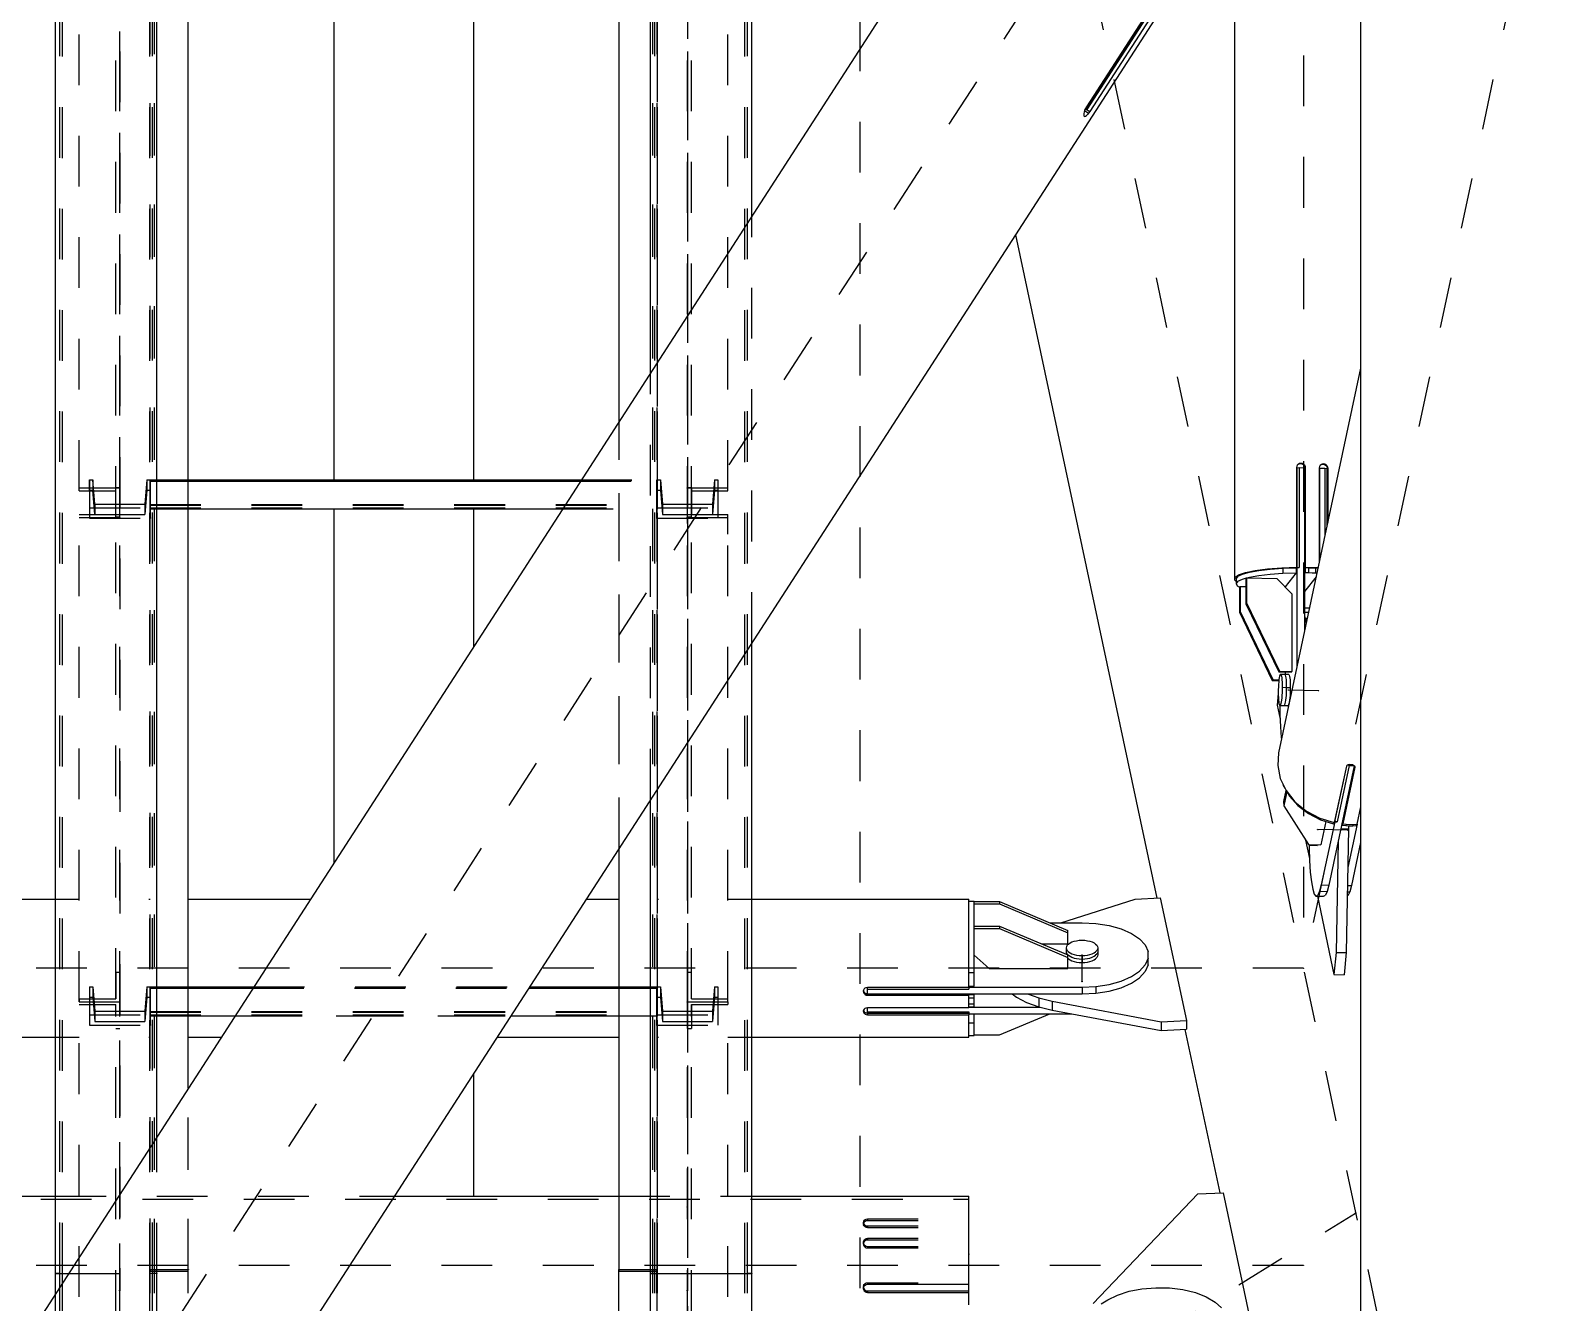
# Model space of a CAD drawing. Header units: millimetres. Extents: x 149919 to 150445, y 136651 to 136866.
# Drawn here: x 150372.727 to 150375.731, y 136811.216 to 136813.724 of the extents above; entities that cross this region are included whole.
import ezdxf

# ---------------------------------------------------------------- set-up
doc = ezdxf.new("R2010")
doc.units = ezdxf.units.MM
doc.header["$LTSCALE"] = 0.25
for name, pattern in [('CENTER', [50.8, 31.75, -6.35, 6.35, -6.35]), ('XKITLINE00', [0]), ('XKITLINE02', [4, 2, -2]), ('XKITLINE03', [6, 3, -1, 1, -1])]:
    doc.linetypes.add(name, pattern=pattern)

# ---------------------------------------------------------------- blocks, each defined once
blk = doc.blocks.new('çatıı')
at = {"color": 1, "linetype": 'XKITLINE03'}
for p, q in [((23109, 17151.1), (23109, 16086.72)), ((23115, 16090.89), (23115, 17151.06)), ((23214.97, 17151.06), (23215, 16090.89)), ((23220.98, 17151.1), (23220.98, 16086.72)), ((23109, 16245), (23109, 16343.59)), ((23220.98, 16343.59), (23220.98, 16245)), ((23115, 16241.08), (23115, 16239.04)), ((23115, 16240.86), (23214.98, 16240.86)), ((23214.98, 16239.04), (23214.98, 16241.08)), ((23109, 16143.63), (23109, 16239.19)), ((23220.98, 16239.19), (23220.98, 16143.63)), ((23109, 16026), (23109, 16143.63)), ((23220.98, 16143.63), (23220.98, 16026)), ((23115, 16141.1), (23115, 16139.06)), ((23115, 16140.88), (23214.98, 16140.88)), ((23214.98, 16139.06), (23214.98, 16141.1)), ((23220.98, 16103.17), (23220.98, 15406.22)), ((23342.49, 16091.68), (22987.49, 16091.68)), ((23122.5, 15406.22), (23122.5, 16090.89)), ((23214.98, 16090.89), (23214.98, 15406.22))]:
    blk.add_line(p, q, dxfattribs=at)
at = {"color": 116, "linetype": 'XKITLINE02', "true_color": 0x136734}
for p, q in [((23115, 16090.89), (23115, 17151.06)), ((23115.85, 16090.86), (23115.85, 17151.04)), ((23207.5, 16090.89), (23207.47, 17151.06)), ((23214.15, 16090.86), (23214.12, 17151.04)), ((23215, 16090.89), (23214.97, 17151.06)), ((23097.15, 16090.12), (23097.15, 17150.24)), ((23097.68, 16090.06), (23097.68, 17150.18)), ((23114.92, 16090.06), (23114.92, 17150.18)), ((23115, 16090.52), (23115, 17150.7)), ((23115.45, 16090.12), (23115.45, 17150.24)), ((23115.85, 16090.55), (23115.85, 17150.72)), ((23122.5, 16090.87), (23122.5, 17150.72)), ((23207.5, 16090.54), (23207.47, 17150.72)), ((23207.5, 16090.87), (23207.47, 17150.72)), ((23214.15, 16090.55), (23214.12, 17150.73)), ((23214.53, 16090.12), (23214.53, 17150.24)), ((23215, 16090.52), (23214.96, 17150.7)), ((23215.06, 16090.06), (23215.06, 17150.18)), ((23232.3, 16090.06), (23232.3, 17150.18)), ((23232.83, 16090.12), (23232.83, 17150.24)), ((23101, 16244.43), (23101, 16343.59)), ((23108.2, 16239.28), (23108.2, 16343.02)), ((23109, 16239.28), (23109, 16343.59)), ((23221.78, 16239.28), (23221.78, 16343.02)), ((23228.98, 16244.43), (23228.98, 16343.59)), ((23220.98, 16239.28), (23220.98, 16341.5)), ((23233.68, 16214.46), (23233.68, 16298.62)), ((23213.68, 16183.52), (23213.68, 16267.68)), ((23207.49, 16173.95), (23207.49, 16258.1)), ((23103, 16246.58), (23103.68, 16246.58)), ((23103, 16246.58), (23103, 16241.08)), ((23103, 16244.43), (23103, 16246.58)), ((23104.06, 16241.78), (23103.68, 16246.58)), ((23103.68, 16246.58), (23103.68, 16244.54)), ((23114.32, 16246.58), (23113.94, 16241.78)), ((23114.32, 16246.58), (23115, 16246.58)), ((23114.32, 16246.58), (23114.32, 16244.54)), ((23115, 16240.86), (23115, 16246.58)), ((23115, 16246.58), (23122.5, 16246.58)), ((23115, 16246.58), (23115, 16241.08)), ((23115, 16246.58), (23115, 16244.54)), ((23115, 16246.56), (23122.5, 16246.56)), ((23200.03, 16246.56), (23214.98, 16246.56)), ((23200.04, 16246.58), (23214.98, 16246.58)), ((23214.98, 16240.86), (23214.98, 16246.58)), ((23214.98, 16246.58), (23214.98, 16244.54)), ((23214.98, 16246.58), (23214.98, 16241.08)), ((23214.98, 16246.58), (23215.66, 16246.58)), ((23215.66, 16246.58), (23215.66, 16244.54)), ((23215.66, 16246.58), (23216.04, 16241.78)), ((23226.3, 16246.58), (23225.92, 16241.78)), ((23226.3, 16246.58), (23226.3, 16244.54)), ((23226.3, 16246.58), (23226.98, 16246.58)), ((23226.98, 16246.58), (23226.98, 16244.54)), ((23226.98, 16246.58), (23226.98, 16241.08)), ((23101, 16245), (23109, 16245)), ((23101, 16244.43), (23108.2, 16244.43)), ((23103, 16244.54), (23103.68, 16244.54)), ((23103, 16244.43), (23103, 16239.04)), ((23104.06, 16239.74), (23103.68, 16244.54)), ((23108.2, 16144.22), (23108.2, 16245.09)), ((23108.2, 16245.09), (23109, 16245.09)), ((23109, 16143.63), (23109, 16245.09)), ((23114.32, 16244.54), (23113.94, 16239.74)), ((23114.32, 16244.54), (23115, 16244.54)), ((23115, 16246.37), (23122.5, 16246.37)), ((23115, 16246.36), (23122.5, 16246.36)), ((23115, 16244.54), (23115, 16239.04)), ((23199.9, 16246.36), (23214.98, 16246.36)), ((23199.91, 16246.37), (23214.98, 16246.37)), ((23214.98, 16244.54), (23214.98, 16239.04)), ((23214.98, 16244.54), (23215.66, 16244.54)), ((23215.66, 16244.54), (23216.04, 16239.74)), ((23220.98, 16237.99), (23220.98, 16245.09)), ((23220.98, 16245.09), (23221.78, 16245.09)), ((23220.98, 16143.63), (23220.98, 16245.09)), ((23220.98, 16245), (23228.98, 16245)), ((23221.78, 16245.09), (23221.78, 16239.78)), ((23221.78, 16144.22), (23221.78, 16245.09)), ((23221.78, 16244.43), (23228.98, 16244.43)), ((23226.3, 16244.54), (23225.92, 16239.74)), ((23226.3, 16244.54), (23226.98, 16244.54)), ((23226.98, 16244.54), (23226.98, 16239.04)), ((23103, 16241.08), (23115, 16241.08)), ((23103, 16241.08), (23103, 16239.04)), ((23104.06, 16241.78), (23113.94, 16241.78)), ((23104.06, 16241.78), (23104.06, 16239.74)), ((23113.94, 16241.78), (23113.94, 16239.74)), ((23115, 16241.76), (23214.98, 16241.76)), ((23115, 16241.58), (23214.98, 16241.58)), ((23115, 16241.08), (23214.98, 16241.08)), ((23115, 16241.08), (23115, 16239.04)), ((23115, 16240.86), (23122.5, 16240.86)), ((23196.35, 16240.86), (23214.98, 16240.86)), ((23214.98, 16241.08), (23214.98, 16239.04)), ((23214.98, 16241.08), (23226.98, 16241.08)), ((23216.04, 16241.78), (23216.04, 16239.74)), ((23216.04, 16241.78), (23225.92, 16241.78)), ((23225.92, 16241.78), (23225.92, 16239.74)), ((23226.98, 16241.08), (23226.98, 16239.04)), ((23101, 16143.63), (23101, 16239.78)), ((23101, 16239.78), (23108.2, 16239.78)), ((23101, 16239.19), (23109, 16239.19)), ((23103, 16239.04), (23115, 16239.04)), ((23104.06, 16239.74), (23113.94, 16239.74)), ((23108.2, 16239.28), (23109, 16239.28)), ((23214.98, 16239.04), (23226.98, 16239.04)), ((23216.04, 16239.74), (23225.92, 16239.74)), ((23220.98, 16239.28), (23221.78, 16239.28)), ((23220.98, 16239.19), (23228.98, 16239.19)), ((23221.78, 16239.78), (23228.98, 16239.78)), ((23228.98, 16235.9), (23228.98, 16239.78)), ((23228.98, 16143.63), (23228.98, 16239.78)), ((23108.2, 16149.53), (23109, 16149.53)), ((23108.2, 16149.53), (23108.2, 16144.22)), ((23109, 16149.53), (23109, 16143.63)), ((23220.98, 16149.53), (23221.78, 16149.53)), ((23103, 16146.6), (23103.68, 16146.6)), ((23103, 16146.6), (23103, 16141.1)), ((23103, 16146.6), (23103, 16144.55)), ((23103, 16144.55), (23103.68, 16144.55)), ((23103, 16144.55), (23103, 16139.06)), ((23103.68, 16146.6), (23104.06, 16141.8)), ((23103.68, 16146.6), (23103.68, 16144.55)), ((23103.68, 16144.55), (23104.06, 16139.76)), ((23114.32, 16146.6), (23113.94, 16141.8)), ((23114.32, 16144.55), (23113.94, 16139.76)), ((23114.32, 16146.6), (23115, 16146.6)), ((23114.32, 16146.6), (23114.32, 16144.55)), ((23114.32, 16144.55), (23115, 16144.55)), ((23115, 16146.6), (23115, 16141.1)), ((23115, 16146.6), (23115, 16144.55)), ((23115, 16140.88), (23115, 16146.59)), ((23115, 16146.59), (23122.5, 16146.59)), ((23115, 16146.58), (23122.5, 16146.58)), ((23115, 16146.39), (23122.5, 16146.39)), ((23115, 16146.37), (23122.5, 16146.37)), ((23115, 16144.55), (23115, 16139.06)), ((23135.28, 16146.39), (23189.68, 16146.39)), ((23135.28, 16146.37), (23189.67, 16146.37)), ((23135.41, 16146.58), (23189.81, 16146.58)), ((23135.42, 16146.59), (23189.81, 16146.59)), ((23207.49, 16146.59), (23214.98, 16146.59)), ((23207.49, 16146.58), (23214.98, 16146.58)), ((23207.49, 16146.39), (23214.98, 16146.39)), ((23207.49, 16146.37), (23214.98, 16146.37)), ((23214.98, 16146.6), (23214.98, 16144.55)), ((23214.98, 16146.6), (23214.98, 16141.1)), ((23214.98, 16146.6), (23215.66, 16146.6)), ((23214.98, 16140.88), (23214.98, 16146.59)), ((23214.98, 16144.55), (23214.98, 16139.06)), ((23214.98, 16144.55), (23215.66, 16144.55)), ((23215.66, 16146.6), (23215.66, 16144.55)), ((23215.66, 16146.6), (23216.04, 16141.8)), ((23215.66, 16144.55), (23216.04, 16139.76)), ((23226.3, 16146.6), (23225.92, 16141.8)), ((23226.3, 16144.55), (23225.92, 16139.76)), ((23226.3, 16146.6), (23226.3, 16144.55)), ((23226.3, 16146.6), (23226.98, 16146.6)), ((23226.3, 16144.55), (23226.98, 16144.55)), ((23226.98, 16146.6), (23226.98, 16144.55)), ((23226.98, 16146.6), (23226.98, 16141.1)), ((23226.98, 16144.55), (23226.98, 16139.06)), ((23101, 16144.22), (23108.2, 16144.22)), ((23101, 16144.22), (23101, 16143.63)), ((23101, 16025.47), (23101, 16143.63)), ((23101, 16143.63), (23109, 16143.63)), ((23101, 16143.63), (23109, 16143.63)), ((23101, 16143.1), (23108.2, 16143.1)), ((23104.06, 16141.8), (23113.94, 16141.8)), ((23104.06, 16141.8), (23104.06, 16139.76)), ((23108.2, 16020.76), (23108.2, 16143.1)), ((23109, 16020.76), (23109, 16143.63)), ((23113.94, 16141.8), (23113.94, 16139.76)), ((23115, 16141.77), (23214.98, 16141.77)), ((23115, 16141.59), (23214.98, 16141.59)), ((23216.04, 16141.8), (23216.04, 16139.76)), ((23216.04, 16141.8), (23225.92, 16141.8)), ((23220.98, 16138.38), (23220.98, 16143.63)), ((23220.98, 16143.63), (23228.98, 16143.63)), ((23220.98, 16143.63), (23228.98, 16143.63)), ((23220.98, 16020.76), (23220.98, 16141.54)), ((23221.78, 16144.22), (23228.98, 16144.22)), ((23221.78, 16143.1), (23221.78, 16138.38)), ((23221.78, 16143.1), (23228.98, 16143.1)), ((23221.78, 16020.76), (23221.78, 16143.1)), ((23225.92, 16141.8), (23225.92, 16139.76)), ((23228.98, 16143.63), (23228.98, 16143.1)), ((23228.98, 16025.47), (23228.98, 16143.63)), ((23103, 16141.1), (23115, 16141.1)), ((23103, 16141.1), (23103, 16139.06)), ((23103, 16139.06), (23115, 16139.06)), ((23104.06, 16139.76), (23113.94, 16139.76)), ((23108.2, 16138.38), (23109, 16138.38)), ((23115, 16141.1), (23115, 16139.06)), ((23115, 16141.09), (23214.98, 16141.09)), ((23115, 16140.88), (23122.5, 16140.88)), ((23131.72, 16140.88), (23186.12, 16140.88)), ((23207.49, 16140.88), (23214.98, 16140.88)), ((23214.98, 16141.1), (23214.98, 16139.06)), ((23214.98, 16141.1), (23226.98, 16141.1)), ((23214.98, 16139.06), (23226.98, 16139.06)), ((23216.04, 16139.76), (23225.92, 16139.76)), ((23220.98, 16138.38), (23221.78, 16138.38)), ((23226.98, 16141.1), (23226.98, 16139.06)), ((23122.5, 16090.52), (23122.5, 16126.61)), ((23116.3, 16090.05), (23116.3, 16117.02)), ((23053.45, 16104.71), (23276.53, 16104.71)), ((23096.3, 16105.31), (23163.13, 16105.31)), ((23207.49, 16105.31), (23233.68, 16105.31)), ((23255.72, 16100.37), (23255.68, 16100.15)), ((23255.68, 16100.15), (23255.72, 16099.94)), ((23255.68, 16100.15), (23255.68, 16099.86)), ((23255.72, 16100.08), (23255.68, 16099.86)), ((23255.68, 16099.86), (23255.72, 16099.64)), ((23255.84, 16100.56), (23255.72, 16100.37)), ((23255.84, 16100.27), (23255.72, 16100.08)), ((23255.72, 16099.94), (23255.84, 16099.74)), ((23255.84, 16099.45), (23255.72, 16099.64)), ((23255.84, 16100.56), (23256.03, 16100.71)), ((23255.84, 16100.27), (23255.99, 16100.4)), ((23255.84, 16099.74), (23256.03, 16099.59)), ((23255.84, 16099.45), (23256.03, 16099.3)), ((23255.99, 16100.4), (23256.03, 16100.42)), ((23256.03, 16100.71), (23256.26, 16100.8)), ((23256.03, 16100.42), (23256.26, 16100.5)), ((23256.03, 16099.59), (23256.26, 16099.49)), ((23256.26, 16100.8), (23256.53, 16100.84)), ((23256.26, 16100.5), (23256.53, 16100.53)), ((23256.26, 16099.49), (23256.53, 16099.45)), ((23256.26, 16099.49), (23256.26, 16099.2)), ((23256.53, 16100.84), (23276.53, 16100.84)), ((23256.53, 16100.84), (23256.53, 16100.53)), ((23256.53, 16100.53), (23276.53, 16100.53)), ((23256.53, 16099.45), (23276.53, 16099.45)), ((23256.53, 16099.45), (23256.53, 16099.16)), ((23276.53, 16093.94), (23276.53, 16099.56)), ((23255.72, 16096.46), (23255.68, 16096.22)), ((23255.84, 16096.68), (23255.72, 16096.46)), ((23255.84, 16096.39), (23255.72, 16096.17)), ((23255.84, 16096.68), (23256.03, 16096.86)), ((23255.84, 16096.39), (23256.03, 16096.56)), ((23256.03, 16099.3), (23256.26, 16099.2)), ((23256.03, 16096.86), (23256.26, 16096.97)), ((23256.03, 16096.56), (23256.26, 16096.68)), ((23256.26, 16099.2), (23256.53, 16099.16)), ((23256.26, 16096.97), (23256.53, 16097.01)), ((23256.26, 16096.97), (23256.26, 16096.68)), ((23256.26, 16096.68), (23256.53, 16096.72)), ((23256.53, 16099.16), (23276.53, 16099.16)), ((23256.53, 16097.01), (23256.53, 16096.72)), ((23256.53, 16097.01), (23276.53, 16097.01)), ((23256.53, 16096.72), (23276.53, 16096.72)), ((23255.68, 16096.22), (23255.68, 16095.93)), ((23255.68, 16096.22), (23255.72, 16095.97)), ((23255.72, 16096.17), (23255.68, 16095.93)), ((23255.68, 16095.93), (23255.72, 16095.68)), ((23255.72, 16095.97), (23255.84, 16095.75)), ((23255.72, 16095.68), (23255.84, 16095.46)), ((23255.84, 16095.75), (23256.03, 16095.58)), ((23255.84, 16095.46), (23255.99, 16095.32)), ((23255.99, 16095.32), (23256.03, 16095.28)), ((23256.03, 16095.58), (23256.26, 16095.49)), ((23256.03, 16095.28), (23256.26, 16095.16)), ((23256.26, 16095.49), (23256.53, 16095.42)), ((23256.26, 16095.16), (23256.53, 16095.11)), ((23256.53, 16095.42), (23256.53, 16095.11)), ((23256.53, 16095.42), (23276.53, 16095.42)), ((23256.53, 16095.11), (23276.53, 16095.11)), ((23276.53, 16090.92), (23276.53, 16095.11)), ((23276.53, 16093.94), (23276.53, 16093.84)), ((23115, 16090.89), (23122.5, 16090.89)), ((23115, 16090.89), (23115, 16090.52)), ((23115, 15406.22), (23115, 16090.89)), ((23115, 16090.89), (23122.5, 16090.89)), ((23115, 16090.52), (23122.5, 16090.52)), ((23115.85, 15406.22), (23115.85, 16090.89)), ((23115.85, 16090.86), (23122.5, 16090.87)), ((23115.85, 16090.86), (23115.85, 16090.55)), ((23115.85, 16090.55), (23122.5, 16090.54)), ((23122.5, 16090.89), (23122.5, 16090.87)), ((23122.5, 15406.22), (23122.5, 16090.89)), ((23122.5, 16090.54), (23122.5, 16090.52)), ((23207.48, 16090.89), (23214.98, 16090.89)), ((23207.5, 16090.89), (23207.5, 16090.87)), ((23207.5, 16090.89), (23215, 16090.89)), ((23207.5, 16090.87), (23214.15, 16090.86)), ((23207.5, 16090.54), (23214.15, 16090.55)), ((23207.5, 16090.54), (23207.5, 16090.52)), ((23213.68, 16090.52), (23215, 16090.52)), ((23214.13, 15406.22), (23214.13, 16090.89)), ((23214.15, 16090.86), (23214.15, 16090.55)), ((23214.98, 15406.22), (23214.98, 16090.89)), ((23215, 16090.89), (23215, 16090.52)), ((23276.53, 16090.89), (23276.53, 16090.92)), ((23096.3, 16090.12), (23097.15, 16090.12)), ((23096.3, 16090.12), (23096.3, 16090.05)), ((23096.3, 16090.12), (23097.15, 16090.12)), ((23096.3, 16090.12), (23096.3, 16090.05)), ((23097.15, 16090.12), (23097.68, 16090.06)), ((23097.15, 16090.12), (23097.68, 16090.06)), ((23097.15, 15700.4), (23097.15, 16090.12)), ((23097.68, 16090.06), (23114.92, 16090.06)), ((23097.68, 16090.06), (23114.92, 16090.06)), ((23097.68, 15699.87), (23097.68, 16090.06)), ((23098.87, 16090.05), (23116.3, 16090.05)), ((23098.87, 16090.05), (23116.3, 16090.05)), ((23114.92, 16090.06), (23115.45, 16090.12)), ((23114.92, 16090.06), (23115.45, 16090.12)), ((23114.92, 15682.64), (23114.92, 16090.06)), ((23115.45, 16090.12), (23116.3, 16090.12)), ((23115.45, 16090.12), (23116.3, 16090.12)), ((23115.45, 15682.1), (23115.45, 16090.12)), ((23116.3, 16090.12), (23116.3, 16090.05)), ((23116.3, 15940.91), (23116.3, 16090.12)), ((23213.68, 16090.12), (23214.53, 16090.12)), ((23213.68, 16090.12), (23213.68, 16090.05)), ((23213.68, 16090.12), (23214.53, 16090.12)), ((23213.68, 16090.05), (23213.68, 16090.12)), ((23214.53, 16090.12), (23215.06, 16090.06)), ((23214.53, 16090.12), (23215.06, 16090.06)), ((23214.53, 15406.22), (23214.53, 16090.12)), ((23215.06, 16090.06), (23232.3, 16090.06)), ((23215.06, 16090.06), (23232.3, 16090.06)), ((23215.06, 15406.22), (23215.06, 16090.06)), ((23232.3, 16090.06), (23232.83, 16090.12)), ((23232.3, 16090.06), (23232.83, 16090.12)), ((23232.3, 15406.22), (23232.3, 16090.06)), ((23232.83, 16090.12), (23233.68, 16090.12)), ((23232.83, 16090.12), (23233.68, 16090.12)), ((23232.83, 15406.22), (23232.83, 16090.12)), ((23233.68, 16090.12), (23233.68, 16090.05)), ((23233.68, 16090.05), (23233.68, 16090.12)), ((23255.72, 16087.68), (23255.68, 16087.44)), ((23255.68, 16087.44), (23255.7, 16087.29)), ((23255.68, 16087.44), (23255.68, 16087.14)), ((23255.72, 16087.68), (23255.84, 16087.9)), ((23255.84, 16087.9), (23255.99, 16088.04)), ((23256.03, 16088.08), (23255.99, 16088.04)), ((23256.03, 16088.08), (23256.26, 16088.2)), ((23256.26, 16088.2), (23256.53, 16088.25)), ((23256.53, 16088.25), (23276.53, 16088.25)), ((23256.53, 16088.25), (23256.53, 16087.94)), ((23276.53, 16087.94), (23276.53, 16089.52)), ((23096.3, 16001.91), (23096.3, 16086.07)), ((23276.53, 16086.65), (23276.53, 16086.71))]:
    blk.add_line(p, q, dxfattribs=at)
at = {"color": 8, "linetype": 'CENTER'}
for p, q in [((23342.5, 16970.27), (23342.5, 16150.27)), ((23255, 16877.2), (23255, 15209.12)), ((23430, 16560.27), (22900, 15740.27)), ((23255, 16560.27), (23430, 15740.27)), ((23430, 16560.27), (23342.5, 16150.27)), ((23345.47, 16205.01), (23339.52, 16205.14)), ((23351.29, 16177.48), (23345.34, 16177.61)), ((23298.83, 16147.65), (23298.83, 16152.9)), ((23342.5, 16150.27), (22987.5, 16150.27)), ((22920.61, 15836.85), (23352.8, 16101.99))]:
    blk.add_line(p, q, dxfattribs=at)
at = {"color": 7, "linetype": 'XKITLINE00'}
for p, q in [((23096.3, 16090.05), (23096.3, 16537.43)), ((23116.3, 16117.02), (23116.3, 16537.43)), ((23122.5, 16126.61), (23122.5, 16537.43)), ((23207.49, 16258.1), (23207.48, 16537.43)), ((23213.68, 16267.68), (23213.68, 16537.43)), ((23233.68, 16298.62), (23233.68, 16537.43)), ((23122.5, 16246.58), (23200.04, 16246.58)), ((23122.5, 16246.56), (23200.03, 16246.56)), ((23122.5, 16246.37), (23199.91, 16246.37)), ((23122.5, 16246.36), (23199.9, 16246.36)), ((23122.5, 16240.86), (23196.35, 16240.86)), ((23233.68, 16090.05), (23233.68, 16214.46)), ((23213.68, 16090.05), (23213.68, 16183.52)), ((23207.5, 16090.52), (23207.49, 16173.95)), ((23122.5, 16146.59), (23135.42, 16146.59)), ((23122.5, 16146.58), (23135.41, 16146.58)), ((23122.5, 16146.39), (23135.28, 16146.39)), ((23122.5, 16146.37), (23135.28, 16146.37)), ((23189.67, 16146.37), (23207.49, 16146.37)), ((23189.68, 16146.39), (23207.49, 16146.39)), ((23189.81, 16146.59), (23207.49, 16146.59)), ((23189.81, 16146.58), (23207.49, 16146.58)), ((23122.5, 16140.88), (23131.72, 16140.88)), ((23186.12, 16140.88), (23207.49, 16140.88)), ((23053.45, 16105.31), (23096.3, 16105.31)), ((23163.13, 16105.31), (23207.49, 16105.31)), ((23233.68, 16105.31), (23276.53, 16105.31)), ((23276.53, 16086.65), (23276.53, 16105.31)), ((23207.48, 16090.89), (23213.68, 16090.89)), ((23207.48, 16028.83), (23207.48, 16090.89)), ((23207.5, 16090.52), (23213.68, 16090.52)), ((23096.3, 16090.05), (23098.87, 16090.05)), ((23096.3, 16090.05), (23098.87, 16090.05)), ((23096.3, 16086.07), (23096.3, 16090.05)), ((23213.68, 16090.05), (23233.68, 16090.05)), ((23213.68, 16090.05), (23233.68, 16090.05)), ((23213.68, 16032.63), (23213.68, 16090.05)), ((23233.68, 16041.92), (23233.68, 16090.05)), ((23255.72, 16087.39), (23255.68, 16087.14)), ((23255.84, 16087.61), (23255.72, 16087.39)), ((23255.84, 16087.61), (23256.03, 16087.78)), ((23256.03, 16087.78), (23256.26, 16087.88)), ((23256.26, 16087.88), (23256.53, 16087.94)), ((23256.53, 16087.94), (23276.53, 16087.94)), ((23255.68, 16087.14), (23255.72, 16086.9)), ((23255.7, 16087.29), (23255.72, 16087.19)), ((23255.72, 16087.19), (23255.84, 16086.97)), ((23255.72, 16086.9), (23255.84, 16086.68)), ((23255.84, 16086.97), (23256.03, 16086.8)), ((23255.84, 16086.68), (23256.03, 16086.51)), ((23256.03, 16086.8), (23256.26, 16086.68)), ((23256.03, 16086.51), (23256.26, 16086.39)), ((23256.26, 16086.68), (23256.53, 16086.65)), ((23256.26, 16086.68), (23256.26, 16086.39)), ((23256.26, 16086.39), (23256.53, 16086.35)), ((23256.53, 16086.65), (23276.53, 16086.65)), ((23256.53, 16086.65), (23256.53, 16086.35)), ((23256.53, 16086.35), (23276.53, 16086.35)), ((23276.53, 16083.91), (23276.53, 16086.65))]:
    blk.add_line(p, q, dxfattribs=at)
at = {"color": 8, "linetype": 'XKITLINE00'}
for p, q in [((23283.76, 16376.1), (23007.61, 15948.85)), ((23337.84, 16378.55), (23299.75, 16319.63)), ((23328.91, 16360.14), (23328.91, 16226.85)), ((23353.8, 16356.06), (23353.8, 16010.75)), ((23321.21, 16353.45), (23299.69, 16320.16)), ((23321.22, 16353.23), (23299.71, 16319.94)), ((23321.87, 16352.53), (23300.36, 16319.24)), ((23322.21, 16351.44), (23046.06, 15924.18)), ((23151.2, 16340.84), (23151.2, 16246.58)), ((23178.8, 16340.84), (23178.8, 16246.58)), ((23299.21, 16318.76), (23299.18, 16318.57)), ((23299.25, 16319.13), (23299.21, 16318.82)), ((23299.21, 16318.82), (23299.21, 16318.76)), ((23299.35, 16319.48), (23299.25, 16319.13)), ((23299.34, 16319.43), (23300.14, 16318.93)), ((23299.5, 16319.83), (23299.35, 16319.48)), ((23299.5, 16319.77), (23299.43, 16319.66)), ((23299.49, 16319.8), (23299.75, 16319.63)), ((23299.69, 16320.16), (23299.5, 16319.83)), ((23299.51, 16319.78), (23299.5, 16319.77)), ((23299.5, 16319.77), (23300.36, 16319.24)), ((23299.61, 16320.03), (23299.71, 16319.94)), ((23299.71, 16319.94), (23299.75, 16319.63)), ((23299.72, 16318.46), (23299.93, 16318.67)), ((23300.14, 16318.93), (23299.93, 16318.67)), ((23300.36, 16319.24), (23300.14, 16318.93)), ((23299.18, 16318.57), (23299.2, 16318.39)), ((23299.2, 16318.39), (23299.26, 16318.29)), ((23299.26, 16318.29), (23299.38, 16318.27)), ((23299.38, 16318.27), (23299.53, 16318.33)), ((23299.53, 16318.33), (23299.72, 16318.46)), ((23285.68, 16294.92), (23313.6, 16164.09)), ((23353.8, 16268.62), (23337.61, 16192.77)), ((23341.3, 16249.51), (23341.43, 16249.63)), ((23341.32, 16249.55), (23341.51, 16249.73)), ((23341.43, 16249.63), (23341.67, 16249.75)), ((23341.51, 16249.73), (23341.75, 16249.85)), ((23341.67, 16249.75), (23341.93, 16249.79)), ((23341.75, 16249.85), (23342.01, 16249.89)), ((23341.93, 16249.79), (23342.2, 16249.75)), ((23342.01, 16249.89), (23342.27, 16249.85)), ((23342.2, 16249.75), (23342.43, 16249.63)), ((23342.27, 16249.85), (23342.51, 16249.73)), ((23342.43, 16249.63), (23342.62, 16249.44)), ((23342.51, 16249.73), (23342.7, 16249.54)), ((23345.78, 16249.43), (23345.91, 16249.55)), ((23345.8, 16249.48), (23345.98, 16249.65)), ((23345.91, 16249.55), (23346.14, 16249.66)), ((23345.98, 16249.65), (23346.21, 16249.76)), ((23346.14, 16249.66), (23346.39, 16249.69)), ((23346.21, 16249.76), (23346.47, 16249.79)), ((23346.39, 16249.69), (23346.65, 16249.64)), ((23346.47, 16249.79), (23346.73, 16249.74)), ((23346.65, 16249.64), (23346.88, 16249.51)), ((23346.73, 16249.74), (23346.96, 16249.61)), ((23346.96, 16249.61), (23347.14, 16249.42)), ((23341.22, 16249.31), (23341.15, 16249.05)), ((23341.15, 16249.05), (23341.15, 16229.34)), ((23341.19, 16248.98), (23341.15, 16248.92)), ((23341.19, 16248.98), (23341.68, 16249.01)), ((23341.19, 16248.98), (23341.19, 16229.26)), ((23341.32, 16249.55), (23341.22, 16249.31)), ((23341.68, 16249.01), (23341.68, 16229.29)), ((23341.68, 16249.01), (23342.71, 16248.99)), ((23342.62, 16249.44), (23342.75, 16249.21)), ((23342.7, 16249.54), (23342.82, 16249.31)), ((23342.71, 16248.99), (23342.71, 16216.7)), ((23342.82, 16249.31), (23342.75, 16249.21)), ((23342.75, 16249.21), (23342.79, 16248.95)), ((23342.87, 16249.05), (23342.79, 16248.95)), ((23342.79, 16248.95), (23342.79, 16229.23)), ((23342.82, 16249.31), (23342.87, 16249.05)), ((23342.87, 16249.05), (23342.87, 16229.33)), ((23345.68, 16249.25), (23345.64, 16248.99)), ((23345.64, 16248.99), (23345.64, 16230.42)), ((23345.69, 16248.92), (23345.64, 16248.86)), ((23345.8, 16249.48), (23345.68, 16249.25)), ((23345.69, 16248.92), (23345.69, 16230.64)), ((23345.69, 16248.92), (23346.73, 16248.9)), ((23346.73, 16248.9), (23347.14, 16248.85)), ((23346.73, 16248.9), (23346.73, 16235.51)), ((23346.88, 16249.51), (23347.03, 16249.35)), ((23347.03, 16249.35), (23347.06, 16249.32)), ((23347.06, 16249.32), (23347.18, 16249.08)), ((23347.14, 16249.42), (23347.24, 16249.18)), ((23347.14, 16248.85), (23347.14, 16237.45)), ((23347.18, 16249.08), (23347.22, 16248.81)), ((23347.3, 16248.92), (23347.22, 16248.81)), ((23347.22, 16248.81), (23347.22, 16237.8)), ((23347.24, 16249.18), (23347.3, 16248.92)), ((23347.3, 16248.92), (23347.3, 16238.19)), ((23342.71, 16245.36), (23342.79, 16245.4)), ((23342.79, 16245.22), (23342.71, 16245.13)), ((23342.72, 16245.3), (23342.79, 16245.31)), ((23151.2, 16240.86), (23151.2, 16171)), ((23178.8, 16240.86), (23178.8, 16213.71)), ((23331.07, 16228.31), (23333.02, 16228.71)), ((23331.9, 16228.39), (23333.74, 16228.73)), ((23333.02, 16228.71), (23335.45, 16229.02)), ((23333.74, 16228.73), (23335.96, 16228.99)), ((23335.45, 16229.02), (23338.23, 16229.23)), ((23335.96, 16228.99), (23338.44, 16229.17)), ((23338.23, 16229.23), (23341.15, 16229.34)), ((23338.44, 16229.17), (23341.1, 16229.27)), ((23338.44, 16229.17), (23338.44, 16228.19)), ((23341.15, 16229.34), (23341.1, 16229.27)), ((23341.1, 16229.27), (23341.1, 16228.28)), ((23341.23, 16229.3), (23341.19, 16229.26)), ((23341.23, 16229.3), (23341.68, 16229.29)), ((23341.23, 16229.3), (23341.23, 16209.73)), ((23342.82, 16229.28), (23342.71, 16229.14)), ((23342.87, 16229.33), (23342.79, 16229.23)), ((23342.82, 16229.28), (23343.52, 16229.27)), ((23342.82, 16229.28), (23342.82, 16228.29)), ((23342.87, 16229.33), (23344.27, 16229.33)), ((23343.52, 16229.27), (23344.22, 16229.26)), ((23343.52, 16229.27), (23343.52, 16228.29)), ((23344.22, 16229.26), (23344.91, 16229.24)), ((23344.27, 16229.33), (23345.4, 16229.28)), ((23344.91, 16229.24), (23345.39, 16229.23)), ((23344.91, 16229.24), (23344.91, 16228.26)), ((23328.96, 16227.36), (23328.91, 16226.85)), ((23328.91, 16226.85), (23329.25, 16226.57)), ((23328.96, 16227.36), (23329.7, 16227.86)), ((23329.6, 16227.58), (23329.25, 16227.12)), ((23329.25, 16227.12), (23329.25, 16226.14)), ((23329.6, 16226.59), (23329.25, 16226.14)), ((23329.25, 16226.14), (23329.45, 16225.68)), ((23329.45, 16225.68), (23329.89, 16225.43)), ((23329.6, 16227.58), (23330.5, 16228)), ((23329.6, 16226.59), (23330.5, 16227.02)), ((23329.7, 16227.86), (23331.07, 16228.31)), ((23330.01, 16225.59), (23329.88, 16225.42)), ((23330.01, 16225.59), (23330.01, 16220.66)), ((23330.01, 16225.59), (23331.18, 16225.56)), ((23330.5, 16228), (23331.9, 16228.39)), ((23330.5, 16227.02), (23331.31, 16227.24)), ((23331.31, 16227.25), (23331.18, 16227.09)), ((23331.18, 16227.09), (23331.18, 16222.16)), ((23331.31, 16227.25), (23331.31, 16222.32)), ((23331.31, 16227.25), (23337.26, 16227.12)), ((23331.33, 16227.25), (23331.9, 16227.41)), ((23331.9, 16227.41), (23333.74, 16227.74)), ((23333.74, 16227.74), (23335.96, 16228.01)), ((23335.96, 16228.01), (23338.44, 16228.19)), ((23337.26, 16227.12), (23340.24, 16224.1)), ((23338.44, 16228.19), (23341.1, 16228.28)), ((23341.1, 16228.28), (23338.89, 16225.47)), ((23342.82, 16228.29), (23342.71, 16228.16)), ((23345.02, 16227.49), (23342.71, 16224.56)), ((23342.82, 16228.29), (23343.52, 16228.29)), ((23343.52, 16228.29), (23344.22, 16228.28)), ((23344.22, 16228.28), (23344.91, 16228.26)), ((23344.91, 16228.26), (23345.18, 16228.25)), ((23329.88, 16225.42), (23329.88, 16220.5)), ((23340.24, 16224.1), (23340.24, 16208.82)), ((23330.01, 16220.66), (23329.88, 16220.5)), ((23329.88, 16220.5), (23336.33, 16207.04)), ((23330.01, 16220.66), (23336.46, 16207.21)), ((23331.31, 16222.32), (23331.18, 16222.16)), ((23331.18, 16222.16), (23337.63, 16208.7)), ((23331.31, 16222.32), (23337.76, 16208.87)), ((23342.71, 16221.38), (23343.71, 16221.36)), ((23342.71, 16220.49), (23343.52, 16220.47)), ((23342.71, 16219.74), (23342.82, 16219.34)), ((23342.82, 16219.34), (23343.28, 16219.33)), ((23342.82, 16219.34), (23343.05, 16218.26)), ((23337.76, 16208.87), (23337.63, 16208.7)), ((23337.63, 16208.7), (23340.11, 16208.65)), ((23337.73, 16207.57), (23337.68, 16207.19)), ((23337.8, 16207.87), (23337.73, 16207.57)), ((23337.76, 16208.87), (23340.24, 16208.82)), ((23337.86, 16208.1), (23337.8, 16207.87)), ((23337.93, 16208.23), (23337.86, 16208.1)), ((23337.93, 16208.23), (23338, 16208.28)), ((23338, 16208.28), (23338.8, 16208.26)), ((23338, 16208.28), (23338.07, 16208.23)), ((23338.07, 16208.23), (23338.14, 16208.08)), ((23338.14, 16208.08), (23338.19, 16207.85)), ((23338.19, 16207.85), (23338.24, 16207.54)), ((23338.24, 16207.54), (23338.28, 16207.15)), ((23338.8, 16208.26), (23338.87, 16208.21)), ((23338.8, 16208.26), (23338.87, 16208.21)), ((23338.8, 16208.26), (23339.59, 16208.24)), ((23338.87, 16208.21), (23338.93, 16208.06)), ((23338.87, 16208.21), (23338.93, 16208.06)), ((23338.93, 16208.68), (23338.93, 16208.26)), ((23338.93, 16208.06), (23338.99, 16207.83)), ((23338.93, 16208.06), (23338.99, 16207.83)), ((23338.99, 16207.83), (23339.04, 16207.52)), ((23338.99, 16207.83), (23339.04, 16207.52)), ((23339.04, 16207.52), (23339.08, 16207.13)), ((23339.04, 16207.52), (23339.08, 16207.13)), ((23339.59, 16208.24), (23339.66, 16208.19)), ((23339.66, 16208.19), (23339.72, 16208.05)), ((23339.72, 16208.05), (23339.78, 16207.81)), ((23339.78, 16207.81), (23339.83, 16207.5)), ((23339.83, 16207.5), (23339.87, 16207.12)), ((23340.24, 16208.82), (23340.11, 16208.65)), ((23336.46, 16207.21), (23336.33, 16207.04)), ((23336.33, 16207.04), (23337.66, 16207.01)), ((23336.46, 16207.21), (23337.67, 16207.18)), ((23337.54, 16205.2), (23337.53, 16204.66)), ((23337.53, 16204.66), (23337.54, 16204.14)), ((23337.56, 16205.74), (23337.54, 16205.2)), ((23337.58, 16206.26), (23337.56, 16205.74)), ((23337.63, 16206.75), (23337.58, 16206.26)), ((23337.68, 16207.19), (23337.63, 16206.75)), ((23338.28, 16207.15), (23338.31, 16206.71)), ((23338.31, 16204.62), (23338.28, 16204.1)), ((23338.31, 16206.71), (23338.33, 16206.22)), ((23338.33, 16205.15), (23338.31, 16204.62)), ((23338.33, 16206.22), (23338.34, 16205.69)), ((23338.34, 16205.69), (23338.33, 16205.15)), ((23338.34, 16205.69), (23339.13, 16205.67)), ((23339.08, 16207.13), (23339.11, 16206.69)), ((23339.08, 16207.13), (23339.11, 16206.69)), ((23339.11, 16204.6), (23339.08, 16204.08)), ((23339.11, 16204.6), (23339.08, 16204.08)), ((23339.11, 16206.69), (23339.13, 16206.2)), ((23339.11, 16206.69), (23339.13, 16206.2)), ((23339.13, 16205.14), (23339.11, 16204.6)), ((23339.13, 16205.14), (23339.11, 16204.6)), ((23339.13, 16206.2), (23339.13, 16205.67)), ((23339.13, 16206.2), (23339.13, 16205.67)), ((23339.13, 16205.67), (23339.13, 16205.14)), ((23339.13, 16205.67), (23339.13, 16205.14)), ((23339.13, 16205.67), (23339.92, 16205.66)), ((23339.87, 16207.12), (23339.9, 16206.67)), ((23339.9, 16204.58), (23339.87, 16204.06)), ((23339.9, 16206.67), (23339.92, 16206.18)), ((23339.92, 16205.12), (23339.9, 16204.58)), ((23339.92, 16206.18), (23339.92, 16205.66)), ((23339.92, 16205.66), (23339.92, 16205.12)), ((23337.53, 16204.48), (23337.32, 16202.14)), ((23337.32, 16202.14), (23337.89, 16199.41)), ((23337.54, 16204.14), (23337.56, 16203.65)), ((23337.56, 16203.65), (23337.58, 16203.2)), ((23337.58, 16203.2), (23337.63, 16202.82)), ((23337.63, 16202.82), (23337.68, 16202.51)), ((23337.68, 16202.51), (23337.73, 16202.27)), ((23337.73, 16202.27), (23337.8, 16202.13)), ((23337.8, 16202.13), (23337.86, 16202.08)), ((23337.83, 16202.11), (23337.85, 16200.33)), ((23337.86, 16202.08), (23337.93, 16202.12)), ((23337.86, 16202.08), (23338.66, 16202.06)), ((23338, 16202.26), (23337.93, 16202.12)), ((23337.93, 16202.12), (23338.73, 16202.1)), ((23338.07, 16202.48), (23338, 16202.26)), ((23338.14, 16202.79), (23338.07, 16202.48)), ((23338.19, 16203.17), (23338.14, 16202.79)), ((23338.24, 16203.61), (23338.19, 16203.17)), ((23338.28, 16204.1), (23338.24, 16203.61)), ((23338.66, 16202.06), (23338.73, 16202.1)), ((23338.66, 16202.06), (23338.73, 16202.1)), ((23338.66, 16202.06), (23339.45, 16202.04)), ((23338.8, 16202.24), (23338.73, 16202.1)), ((23338.8, 16202.24), (23338.73, 16202.1)), ((23338.73, 16202.1), (23339.52, 16202.09)), ((23338.87, 16202.46), (23338.8, 16202.24)), ((23338.87, 16202.46), (23338.8, 16202.24)), ((23338.93, 16202.77), (23338.87, 16202.46)), ((23338.93, 16202.77), (23338.87, 16202.46)), ((23338.99, 16203.15), (23338.93, 16202.77)), ((23338.99, 16203.15), (23338.93, 16202.77)), ((23339.04, 16203.59), (23338.99, 16203.15)), ((23339.04, 16203.59), (23338.99, 16203.15)), ((23339.08, 16204.08), (23339.04, 16203.59)), ((23339.08, 16204.08), (23339.04, 16203.59)), ((23339.45, 16202.04), (23339.52, 16202.09)), ((23339.59, 16202.22), (23339.52, 16202.09)), ((23339.66, 16202.45), (23339.59, 16202.22)), ((23339.72, 16202.75), (23339.66, 16202.45)), ((23339.78, 16203.13), (23339.72, 16202.75)), ((23339.83, 16203.57), (23339.78, 16203.13)), ((23339.87, 16204.06), (23339.83, 16203.57)), ((23337.85, 16200.33), (23337.96, 16197.9)), ((23337.96, 16197.9), (23338.14, 16195.79)), ((23338.14, 16195.79), (23338.18, 16195.48)), ((23337.61, 16192.77), (23337.43, 16190.25)), ((23337.43, 16190.25), (23337.93, 16187.72)), ((23352.55, 16190.22), (23347.53, 16166.69)), ((23350.98, 16190.12), (23348.6, 16178.99)), ((23351.51, 16190.26), (23349.14, 16179.13)), ((23352.59, 16190.17), (23350.27, 16179.28)), ((23352.67, 16189.91), (23350.3, 16178.78)), ((23351.07, 16190.24), (23350.98, 16190.12)), ((23351.07, 16190.24), (23351.2, 16190.36)), ((23351.2, 16190.36), (23351.41, 16190.45)), ((23351.25, 16190.39), (23351.51, 16190.26)), ((23351.41, 16190.45), (23351.66, 16190.49)), ((23351.51, 16190.26), (23352.53, 16190.24)), ((23351.66, 16190.49), (23351.93, 16190.48)), ((23351.93, 16190.48), (23352.18, 16190.43)), ((23352.18, 16190.43), (23352.41, 16190.33)), ((23352.41, 16190.33), (23352.57, 16190.2)), ((23352.57, 16190.2), (23352.66, 16190.06)), ((23352.66, 16190.06), (23352.67, 16189.91)), ((23337.93, 16187.72), (23339.09, 16185.3)), ((23338.44, 16186.65), (23338.54, 16186.34)), ((23352.38, 16189.44), (23352.39, 16189.25)), ((23338.54, 16186.34), (23338.84, 16185.81)), ((23339.07, 16185.35), (23338.59, 16183.14)), ((23339.24, 16185.09), (23338.65, 16182.31)), ((23339.09, 16185.3), (23340.84, 16183.12)), ((23339.27, 16185.07), (23339.75, 16184.24)), ((23339.75, 16184.24), (23341.42, 16182.37)), ((23338.59, 16183.14), (23338.65, 16182.31)), ((23338.65, 16182.31), (23343.49, 16174.65)), ((23340.84, 16183.12), (23343.1, 16181.27)), ((23341.42, 16182.37), (23343.49, 16180.79)), ((23343.1, 16181.27), (23345.75, 16179.87)), ((23343.49, 16180.79), (23345.87, 16179.57)), ((23353.8, 16182.1), (23353.07, 16178.72)), ((23345.75, 16179.87), (23348.6, 16178.99)), ((23345.92, 16179.81), (23345.87, 16179.57)), ((23345.87, 16179.57), (23348.46, 16178.77)), ((23346.96, 16179.23), (23345.97, 16174.6)), ((23348.69, 16179.14), (23346.04, 16166.73)), ((23348.51, 16179.01), (23348.46, 16178.77)), ((23348.68, 16179.35), (23349.14, 16179.13)), ((23348.68, 16179.34), (23348.69, 16179.14)), ((23348.69, 16179.14), (23349.14, 16179.13)), ((23349.9, 16177.83), (23351.41, 16177.79)), ((23350.13, 16178.9), (23350.16, 16178.48)), ((23350.28, 16179.04), (23350.16, 16178.48)), ((23350.16, 16178.48), (23350.86, 16178.42)), ((23350.25, 16179.46), (23350.28, 16179.04)), ((23350.27, 16179.28), (23350.3, 16178.78)), ((23350.3, 16178.78), (23351.69, 16178.62)), ((23350.92, 16178.71), (23350.86, 16178.42)), ((23350.86, 16178.42), (23351.55, 16178.39)), ((23351.41, 16177.79), (23350.93, 16153.36)), ((23353.08, 16178.72), (23351.26, 16170.16)), ((23351.41, 16178.4), (23351.41, 16177.79)), ((23351.55, 16178.39), (23352.25, 16178.39)), ((23351.69, 16178.62), (23353.07, 16178.72)), ((23352.31, 16178.66), (23352.25, 16178.39)), ((23352.25, 16178.39), (23352.94, 16178.42)), ((23353, 16178.71), (23352.94, 16178.42)), ((23342.94, 16175.51), (23343.71, 16171.9)), ((23343.49, 16174.65), (23345.97, 16174.6)), ((23343.59, 16174.65), (23343.64, 16174.56)), ((23343.64, 16174.56), (23343.64, 16174.04)), ((23343.64, 16174.56), (23343.71, 16174.55)), ((23343.78, 16174.63), (23343.71, 16174.55)), ((23343.71, 16174.55), (23344.51, 16174.53)), ((23343.79, 16174.65), (23343.78, 16174.63)), ((23344.44, 16174.54), (23344.51, 16174.53)), ((23344.44, 16174.54), (23344.51, 16174.53)), ((23344.58, 16174.61), (23344.51, 16174.53)), ((23344.58, 16174.61), (23344.51, 16174.53)), ((23344.51, 16174.53), (23345.3, 16174.51)), ((23344.58, 16174.63), (23344.58, 16174.61)), ((23344.58, 16174.63), (23344.58, 16174.61)), ((23345.23, 16174.53), (23345.3, 16174.51)), ((23345.37, 16174.6), (23345.3, 16174.51)), ((23345.38, 16174.61), (23345.37, 16174.6)), ((23349.37, 16175.34), (23348.95, 16153.41)), ((23353.8, 16175.05), (23351.99, 16166.6)), ((23343.64, 16174.04), (23343.72, 16171.49)), ((23343.72, 16171.49), (23343.87, 16169.22)), ((23353.66, 16174.43), (23353.8, 16174.42)), ((23343.87, 16169.22), (23344.08, 16167.31)), ((23344.08, 16167.31), (23344.34, 16165.85)), ((23344.34, 16165.85), (23344.65, 16164.91)), ((23345.7, 16165.45), (23345.35, 16164.7)), ((23346.04, 16166.73), (23345.7, 16165.45)), ((23345.7, 16165.45), (23347.19, 16165.42)), ((23346.04, 16166.73), (23347.53, 16166.69)), ((23347.53, 16166.69), (23347.19, 16165.42)), ((23351.19, 16166.61), (23351.99, 16166.6)), ((23351.99, 16166.6), (23351.65, 16165.32)), ((23053.46, 16163.9), (23101, 16163.9)), ((23114.72, 16163.9), (23115, 16163.9)), ((23122.5, 16163.9), (23146.6, 16163.9)), ((23201, 16163.9), (23207.49, 16163.9)), ((23214.99, 16163.9), (23215.26, 16163.9)), ((23228.98, 16163.9), (23276.53, 16163.9)), ((23276.53, 16146.54), (23276.53, 16163.9)), ((23276.53, 16163.52), (23277.53, 16163.52)), ((23277.53, 16163.52), (23277.53, 16163.44)), ((23277.53, 16163.44), (23282.53, 16163.44)), ((23277.53, 16163.44), (23277.53, 16163.41)), ((23277.53, 16158.12), (23277.53, 16163.41)), ((23277.53, 16162.95), (23282.53, 16162.95)), ((23282.53, 16163.44), (23296.03, 16157.75)), ((23282.53, 16163.44), (23282.53, 16162.95)), ((23282.53, 16162.95), (23296.03, 16157.27)), ((23294.63, 16159.26), (23309.29, 16163.88)), ((23309.29, 16163.88), (23314.26, 16164.13)), ((23314.26, 16164.13), (23319.41, 16139.98)), ((23344.65, 16164.91), (23344.99, 16164.52)), ((23344.99, 16164.52), (23345.35, 16164.7)), ((23344.99, 16164.52), (23346.48, 16164.49)), ((23345.27, 16164.51), (23348.54, 16149.03)), ((23346.48, 16164.49), (23346.84, 16164.67)), ((23347.19, 16165.42), (23346.84, 16164.67)), ((23351.15, 16164.49), (23351.3, 16164.57)), ((23351.16, 16165.33), (23351.65, 16165.32)), ((23351.65, 16165.32), (23351.3, 16164.57)), ((23277.53, 16158.58), (23282.53, 16158.58)), ((23277.53, 16158.12), (23277.53, 16158.1)), ((23277.53, 16158.1), (23282.53, 16158.1)), ((23277.53, 16158.1), (23277.53, 16158.08)), ((23277.53, 16152.12), (23277.53, 16158.08)), ((23282.53, 16158.58), (23296.03, 16152.9)), ((23282.53, 16158.58), (23282.53, 16158.1)), ((23282.53, 16158.1), (23296.03, 16152.41)), ((23292.46, 16159.26), (23298.83, 16159.26)), ((23296.03, 16155.08), (23296.03, 16157.75)), ((23298.83, 16159.26), (23301.56, 16159.12)), ((23301.56, 16159.12), (23304.16, 16158.71)), ((23304.16, 16158.71), (23306.53, 16158.04)), ((23306.53, 16158.04), (23308.57, 16157.15)), ((23308.57, 16157.15), (23310.18, 16156.08)), ((23290.85, 16155.08), (23296.03, 16155.08)), ((23295.78, 16154.56), (23295.73, 16154.3)), ((23295.73, 16154.3), (23295.73, 16153.6)), ((23295.73, 16154.3), (23295.78, 16154.04)), ((23295.73, 16153.6), (23295.78, 16153.34)), ((23295.73, 16153.6), (23295.78, 16153.34)), ((23295.73, 16153.6), (23295.73, 16153.03)), ((23295.92, 16154.81), (23295.78, 16154.56)), ((23295.78, 16154.04), (23295.92, 16153.78)), ((23296.15, 16155.05), (23295.92, 16154.81)), ((23295.92, 16153.78), (23296.15, 16153.54)), ((23296.15, 16155.05), (23296.46, 16155.26)), ((23296.15, 16153.54), (23296.46, 16153.33)), ((23296.46, 16155.26), (23296.84, 16155.45)), ((23296.84, 16155.45), (23297.28, 16155.6)), ((23297.28, 16155.6), (23297.77, 16155.71)), ((23297.77, 16155.71), (23298.3, 16155.78)), ((23298.3, 16155.78), (23298.83, 16155.8)), ((23298.83, 16155.8), (23299.37, 16155.78)), ((23299.37, 16155.78), (23299.89, 16155.71)), ((23299.89, 16155.71), (23300.38, 16155.6)), ((23300.38, 16155.6), (23300.83, 16155.45)), ((23300.83, 16155.45), (23301.21, 16155.26)), ((23301.21, 16155.26), (23301.52, 16155.05)), ((23301.21, 16153.33), (23301.52, 16153.54)), ((23301.52, 16155.05), (23301.75, 16154.81)), ((23301.75, 16153.78), (23301.52, 16153.54)), ((23301.75, 16154.81), (23301.89, 16154.56)), ((23301.89, 16154.04), (23301.75, 16153.78)), ((23301.89, 16154.56), (23301.93, 16154.3)), ((23301.93, 16154.3), (23301.89, 16154.04)), ((23301.93, 16153.6), (23301.89, 16153.34)), ((23301.93, 16153.6), (23301.89, 16153.34)), ((23301.93, 16154.3), (23301.93, 16153.6)), ((23301.93, 16153.6), (23301.93, 16152.9)), ((23310.18, 16156.08), (23311.29, 16154.86)), ((23311.29, 16154.86), (23311.86, 16153.56)), ((23311.86, 16150.92), (23311.86, 16153.56)), ((23348.95, 16153.41), (23348.54, 16149.03)), ((23348.95, 16153.41), (23350.93, 16153.36)), ((23277.53, 16152.85), (23280.53, 16150.23)), ((23277.53, 16146.73), (23277.53, 16152.12)), ((23295.78, 16153.34), (23295.92, 16153.08)), ((23295.78, 16153.34), (23295.92, 16153.08)), ((23295.92, 16153.08), (23296.15, 16152.84)), ((23295.92, 16153.08), (23296.15, 16152.84)), ((23296.03, 16150.23), (23296.03, 16152.9)), ((23296.03, 16152.27), (23296.15, 16152.15)), ((23296.15, 16152.84), (23296.46, 16152.63)), ((23296.15, 16152.84), (23296.46, 16152.63)), ((23296.15, 16152.15), (23296.46, 16151.93)), ((23296.46, 16153.33), (23296.84, 16153.14)), ((23296.46, 16152.63), (23296.84, 16152.44)), ((23296.46, 16152.63), (23296.84, 16152.44)), ((23296.46, 16151.93), (23296.84, 16151.74)), ((23296.84, 16153.14), (23297.28, 16152.99)), ((23296.84, 16152.44), (23297.28, 16152.29)), ((23296.84, 16152.44), (23297.28, 16152.29)), ((23296.84, 16151.74), (23297.28, 16151.59)), ((23297.28, 16152.99), (23297.77, 16152.88)), ((23297.28, 16152.29), (23297.77, 16152.18)), ((23297.28, 16152.29), (23297.77, 16152.18)), ((23297.28, 16151.59), (23297.77, 16151.48)), ((23297.77, 16152.88), (23298.3, 16152.81)), ((23297.77, 16152.18), (23298.3, 16152.12)), ((23297.77, 16152.18), (23298.3, 16152.12)), ((23297.77, 16151.48), (23298.3, 16151.42)), ((23298.3, 16152.81), (23298.83, 16152.79)), ((23298.3, 16152.12), (23298.83, 16152.09)), ((23298.3, 16152.12), (23298.83, 16152.09)), ((23298.3, 16151.42), (23298.83, 16151.39)), ((23298.83, 16152.79), (23299.37, 16152.81)), ((23298.83, 16152.79), (23298.83, 16152.09)), ((23298.83, 16152.09), (23299.37, 16152.12)), ((23298.83, 16152.09), (23299.37, 16152.12)), ((23298.83, 16152.09), (23298.83, 16151.39)), ((23298.83, 16151.39), (23299.37, 16151.42)), ((23299.37, 16152.81), (23299.89, 16152.88)), ((23299.37, 16152.12), (23299.89, 16152.18)), ((23299.37, 16152.12), (23299.89, 16152.18)), ((23299.37, 16151.42), (23299.89, 16151.48)), ((23299.89, 16152.88), (23300.38, 16152.99)), ((23299.89, 16152.18), (23300.38, 16152.29)), ((23299.89, 16152.18), (23300.38, 16152.29)), ((23299.89, 16151.48), (23300.38, 16151.59)), ((23300.38, 16152.99), (23300.83, 16153.14)), ((23300.38, 16152.29), (23300.83, 16152.44)), ((23300.38, 16152.29), (23300.83, 16152.44)), ((23300.38, 16151.59), (23300.83, 16151.74)), ((23300.83, 16153.14), (23301.21, 16153.33)), ((23300.83, 16152.44), (23301.21, 16152.63)), ((23300.83, 16152.44), (23301.21, 16152.63)), ((23300.83, 16151.74), (23301.21, 16151.93)), ((23301.21, 16152.63), (23301.52, 16152.84)), ((23301.21, 16152.63), (23301.52, 16152.84)), ((23301.21, 16151.93), (23301.52, 16152.15)), ((23301.75, 16153.08), (23301.52, 16152.84)), ((23301.75, 16153.08), (23301.52, 16152.84)), ((23301.75, 16152.38), (23301.52, 16152.15)), ((23301.89, 16153.34), (23301.75, 16153.08)), ((23301.89, 16153.34), (23301.75, 16153.08)), ((23301.89, 16152.64), (23301.75, 16152.38)), ((23301.93, 16152.9), (23301.89, 16152.64)), ((23311.29, 16150.93), (23310.18, 16149.72)), ((23311.86, 16152.23), (23311.29, 16150.93)), ((23311.86, 16150.92), (23311.29, 16149.62)), ((23350.93, 16153.36), (23350.52, 16148.99)), ((23276.53, 16149.41), (23277.53, 16149.41)), ((23280.53, 16150.23), (23296.03, 16150.23)), ((23304.16, 16147.09), (23306.53, 16147.75)), ((23306.53, 16147.75), (23308.57, 16148.64)), ((23308.57, 16148.64), (23310.18, 16149.72)), ((23308.57, 16147.33), (23310.18, 16148.41)), ((23311.29, 16149.62), (23310.18, 16148.41)), ((23348.54, 16149.03), (23350.52, 16148.99)), ((23255.73, 16145.98), (23255.68, 16145.74)), ((23255.68, 16145.74), (23255.73, 16145.49)), ((23255.71, 16145.88), (23255.73, 16145.79)), ((23255.85, 16146.2), (23255.73, 16145.98)), ((23255.73, 16145.79), (23255.85, 16145.57)), ((23255.73, 16145.49), (23255.85, 16145.27)), ((23255.85, 16146.2), (23256.03, 16146.38)), ((23255.85, 16145.57), (23256.03, 16145.39)), ((23255.85, 16145.27), (23256.03, 16145.1)), ((23256.03, 16146.38), (23256.27, 16146.47)), ((23256.03, 16145.39), (23256.27, 16145.28)), ((23256.03, 16145.1), (23256.27, 16144.99)), ((23256.27, 16146.47), (23256.53, 16146.54)), ((23256.27, 16145.28), (23256.27, 16144.99)), ((23256.27, 16145.28), (23256.53, 16145.24)), ((23256.27, 16144.99), (23256.53, 16144.95)), ((23256.53, 16146.54), (23276.53, 16146.54)), ((23256.53, 16145.23), (23256.53, 16146.54)), ((23256.53, 16146.14), (23276.53, 16146.14)), ((23256.53, 16145.23), (23256.53, 16144.95)), ((23256.53, 16145.23), (23298.83, 16145.23)), ((23256.53, 16144.95), (23276.53, 16144.95)), ((23276.53, 16146.73), (23277.53, 16146.73)), ((23276.53, 16146.54), (23298.83, 16146.54)), ((23276.53, 16146.54), (23276.53, 16146.14)), ((23276.53, 16145.23), (23276.53, 16144.95)), ((23276.53, 16145.23), (23276.53, 16145.1)), ((23276.53, 16145.1), (23277.53, 16145.1)), ((23276.53, 16142.5), (23276.53, 16144.95)), ((23276.53, 16144.46), (23277.53, 16144.46)), ((23277.53, 16143.84), (23277.53, 16145.23)), ((23285.07, 16145.23), (23285.88, 16144.6)), ((23285.88, 16144.6), (23287.9, 16143.53)), ((23288.05, 16145.23), (23290.28, 16144.41)), ((23290.28, 16144.41), (23292.95, 16143.77)), ((23290.28, 16144.41), (23290.28, 16142.66)), ((23298.83, 16146.54), (23301.56, 16146.68)), ((23298.83, 16146.54), (23298.83, 16145.23)), ((23298.83, 16145.23), (23301.56, 16145.37)), ((23301.56, 16146.68), (23304.16, 16147.09)), ((23301.56, 16146.68), (23301.56, 16145.37)), ((23301.56, 16145.37), (23304.16, 16145.78)), ((23304.16, 16145.78), (23306.53, 16146.44)), ((23306.53, 16146.44), (23308.57, 16147.33)), ((23255.73, 16142.02), (23255.68, 16141.8)), ((23255.68, 16141.8), (23255.73, 16141.59)), ((23255.71, 16141.95), (23255.73, 16141.88)), ((23255.85, 16142.21), (23255.73, 16142.02)), ((23255.73, 16141.88), (23255.85, 16141.69)), ((23255.73, 16141.59), (23255.85, 16141.39)), ((23255.85, 16142.21), (23256.03, 16142.37)), ((23255.85, 16141.69), (23256, 16141.56)), ((23255.85, 16141.39), (23256.02, 16141.26)), ((23256, 16141.56), (23256.03, 16141.54)), ((23256.03, 16142.37), (23256.27, 16142.47)), ((23256.03, 16141.54), (23256.27, 16141.45)), ((23256.27, 16142.47), (23256.53, 16142.5)), ((23256.27, 16141.45), (23256.53, 16141.42)), ((23256.53, 16142.5), (23276.53, 16142.5)), ((23256.53, 16141.42), (23256.53, 16142.5)), ((23256.53, 16141.69), (23276.53, 16141.69)), ((23256.53, 16141.42), (23256.53, 16141.11)), ((23256.53, 16141.42), (23276.53, 16141.42)), ((23276.53, 16143.24), (23277.53, 16143.24)), ((23276.53, 16142.65), (23277.53, 16142.65)), ((23276.53, 16142.6), (23290.53, 16142.6)), ((23276.53, 16141.69), (23276.53, 16141.29)), ((23277.53, 16142.65), (23277.53, 16143.84)), ((23287.9, 16143.53), (23290.28, 16142.66)), ((23290.28, 16142.66), (23292.95, 16142.02)), ((23292.95, 16143.77), (23314.44, 16139.73)), ((23292.95, 16143.77), (23292.95, 16142.02)), ((23292.95, 16142.02), (23314.44, 16137.98)), ((23256.03, 16141.24), (23256.27, 16141.16)), ((23256.27, 16141.16), (23256.53, 16141.11)), ((23256.53, 16141.11), (23276.53, 16141.11)), ((23276.53, 16141.29), (23276.53, 16141.11)), ((23276.53, 16141.29), (23296.83, 16141.29)), ((23276.53, 16136.65), (23276.53, 16141.11)), ((23276.53, 16139.51), (23277.53, 16139.51)), ((23277.53, 16138.16), (23277.53, 16141.29)), ((23282.53, 16137.11), (23292.46, 16141.29)), ((23314.44, 16139.73), (23319.41, 16139.98)), ((23314.44, 16139.73), (23314.44, 16137.98)), ((23319.41, 16139.98), (23319.41, 16138.23)), ((23053.46, 16136.65), (23101, 16136.65)), ((23114.72, 16136.65), (23115, 16136.65)), ((23122.5, 16136.65), (23128.99, 16136.65)), ((23183.39, 16136.65), (23207.49, 16136.65)), ((23214.99, 16136.65), (23215.26, 16136.65)), ((23228.98, 16136.65), (23276.53, 16136.65)), ((23276.53, 16137.03), (23277.53, 16137.03)), ((23277.53, 16137.03), (23277.53, 16138.16)), ((23277.53, 16137.11), (23282.53, 16137.11)), ((23314.44, 16137.98), (23319.41, 16138.23)), ((23319.13, 16138.22), (23326.01, 16105.98)), ((23178.8, 16129.55), (23178.8, 16105.31)), ((23321.69, 16105.76), (23301, 16084.17)), ((23321.69, 16105.76), (23326.66, 16106.01)), ((23326.66, 16106.01), (23333.88, 16072.21)), ((23302.6, 16084.06), (23303.92, 16084.87)), ((23303.92, 16084.87), (23305.84, 16085.82)), ((23305.84, 16085.82), (23308.12, 16086.56)), ((23308.12, 16086.56), (23310.66, 16087.05)), ((23310.66, 16087.05), (23313.36, 16087.27)), ((23313.36, 16087.27), (23316.1, 16087.22)), ((23316.1, 16087.22), (23318.75, 16086.89)), ((23318.75, 16086.89), (23321.2, 16086.3)), ((23321.2, 16086.3), (23323.35, 16085.47)), ((23323.35, 16085.47), (23325.1, 16084.45)), ((23325.1, 16084.45), (23326.37, 16083.27))]:
    blk.add_line(p, q, dxfattribs=at)
at = {"color": 1, "linetype": 'XKITLINE00'}
for centre in [(23109, 16245), (23220.98, 16245), (23115, 16241.08), (23115, 16240.86), (23214.98, 16241.08), (23214.98, 16240.86), (23109, 16239.19), (23115, 16239.04), (23214.98, 16239.04), (23220.98, 16239.19), (23109, 16143.63), (23109, 16143.63), (23220.98, 16143.63), (23220.98, 16143.63), (23115, 16141.1), (23115, 16140.88), (23115, 16139.06), (23214.98, 16141.1), (23214.98, 16140.88), (23214.98, 16139.06), (23220.98, 16103.17), (23115, 16090.89), (23122.5, 16090.89), (23214.98, 16090.89), (23215, 16090.89), (23342.49, 16091.68), (23109, 16086.72), (23220.98, 16086.72)]:
    blk.add_circle(centre, 0.05, dxfattribs=at)
at = {"color": 8, "linetype": 'XKITLINE00'}
for centre in [(23339.52, 16205.14), (23345.47, 16205.01), (23345.34, 16177.61), (23351.29, 16177.48), (23298.83, 16152.9), (23298.83, 16147.65), (23342.5, 16150.27), (23342.5, 16150.27), (23342.5, 16150.27), (23352.8, 16101.99)]:
    blk.add_circle(centre, 0.05, dxfattribs=at)

msp = doc.modelspace()

# ---------------------------------------------------------------- block references
at = {"xscale": 0.009999943142843078, "yscale": 0.009999943142843078, "zscale": 0.009999943142843078}
msp.add_blockref('çatıı', (150141.8141, 136650.3731), dxfattribs=at)

doc.saveas('drawing.dxf')
